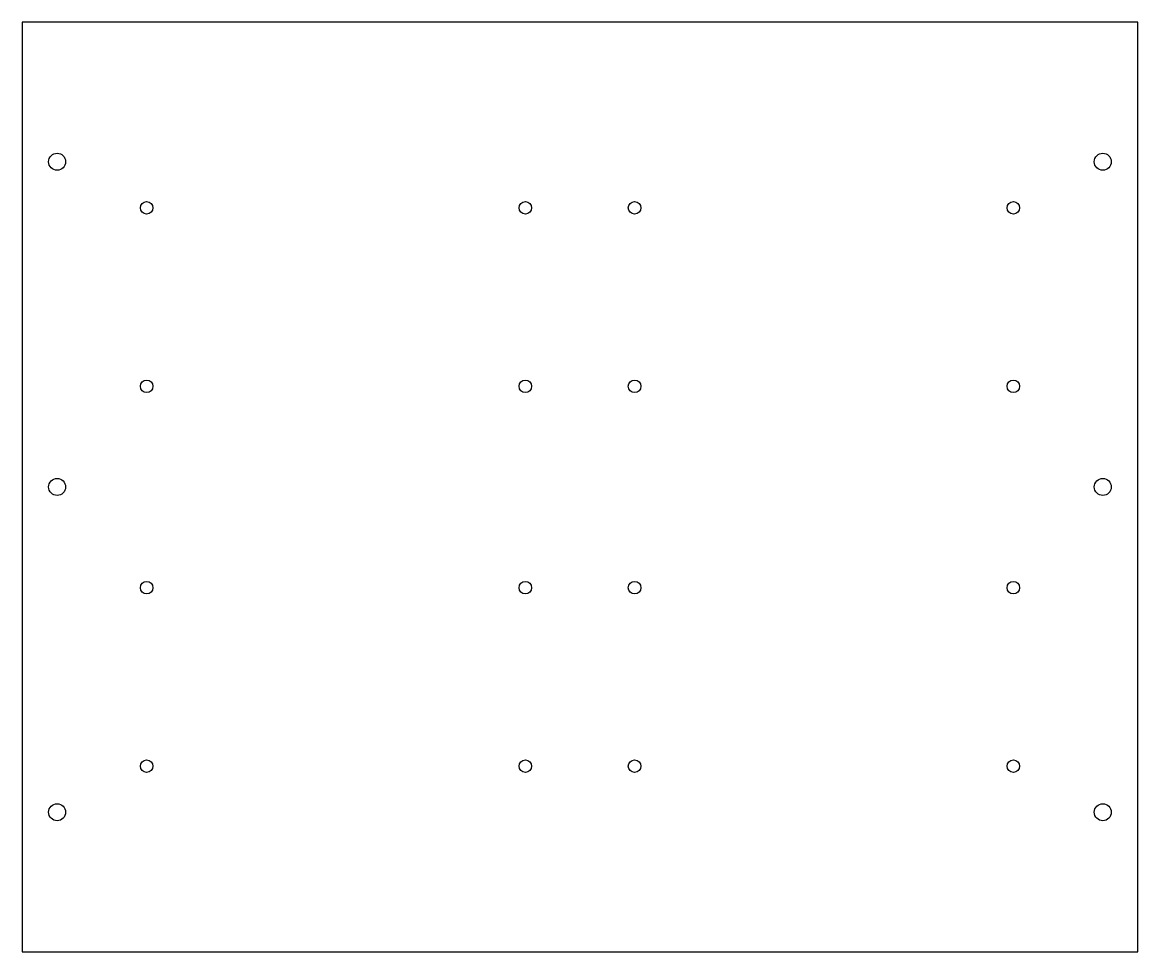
# Model space of a CAD drawing. Header units: millimetres. Extents: x 21 to 261, y 8 to 208.
import ezdxf

# ---------------------------------------------------------------- set-up
doc = ezdxf.new("R2010")
doc.units = ezdxf.units.MM

msp = doc.modelspace()

# ---------------------------------------------------------------- linework, layer by layer
at = {"color": 7, "linetype": 'Continuous', "lineweight": 25}
for p, q in [((20.84, 207.84), (20.84, 7.84)), ((260.84, 207.84), (20.84, 207.84)), ((260.84, 7.84), (260.84, 207.84)), ((20.84, 7.84), (260.84, 7.84))]:
    msp.add_line(p, q, dxfattribs=at)
for centre, radius in [((28.34, 177.84), 1.83), ((253.34, 177.84), 1.83), ((47.59, 167.91), 1.35), ((129.09, 167.91), 1.35), ((152.59, 167.91), 1.35), ((234.09, 167.91), 1.35), ((47.59, 129.51), 1.35), ((129.09, 129.51), 1.35), ((152.59, 129.51), 1.35), ((234.09, 129.51), 1.35), ((28.34, 107.84), 1.83), ((253.34, 107.84), 1.83), ((47.59, 86.16), 1.35), ((129.09, 86.16), 1.35), ((152.59, 86.16), 1.35), ((234.09, 86.16), 1.35), ((47.59, 47.76), 1.35), ((129.09, 47.76), 1.35), ((152.59, 47.76), 1.35), ((234.09, 47.76), 1.35), ((28.34, 37.84), 1.83), ((253.34, 37.84), 1.83)]:
    msp.add_circle(centre, radius, dxfattribs=at)

doc.saveas('drawing.dxf')
